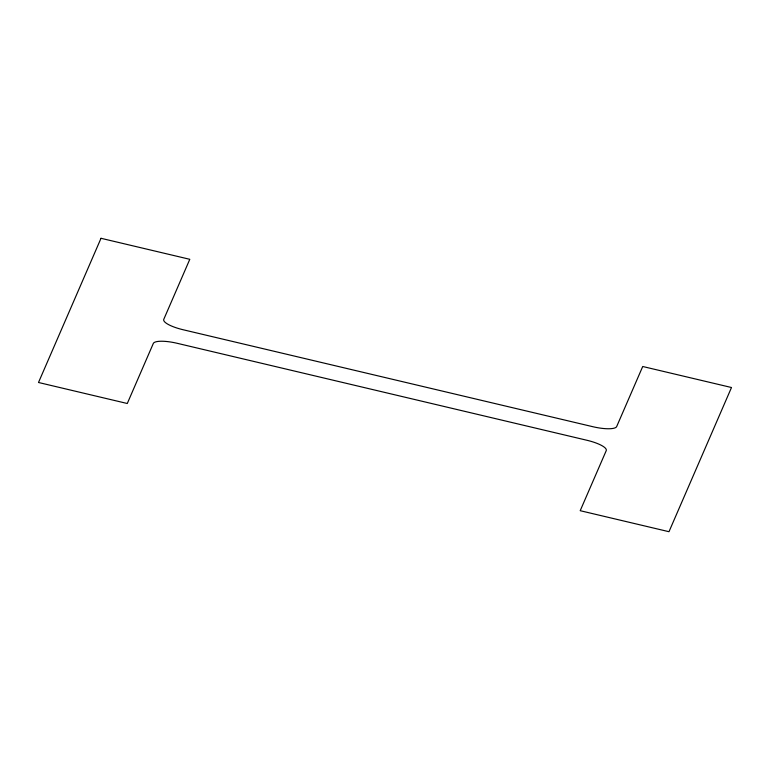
<?xml version="1.0" encoding="UTF-8"?>
<svg xmlns="http://www.w3.org/2000/svg" width="770" height="770" viewBox="0 0 770 770"><rect width="100%" height="100%" fill="white"/><g stroke="black" fill="none" stroke-linecap="round" stroke-linejoin="round"><path stroke-width="1.16" d="M101.014 238.296L38.5 382.488L127.281 403.499L153.307 343.478A22.186 5.669 12.6 0 1 177.167 343.295L586.952 440.276A22.186 5.669 12.6 0 1 606.221 450.671L580.205 510.693L668.986 531.704L731.5 387.512L642.719 366.501L616.693 426.522A22.186 5.669 12.6 0 1 592.833 426.705L183.048 329.724A22.186 5.669 12.6 0 1 163.779 319.329L189.795 259.307L101.014 238.296"/></g></svg>
